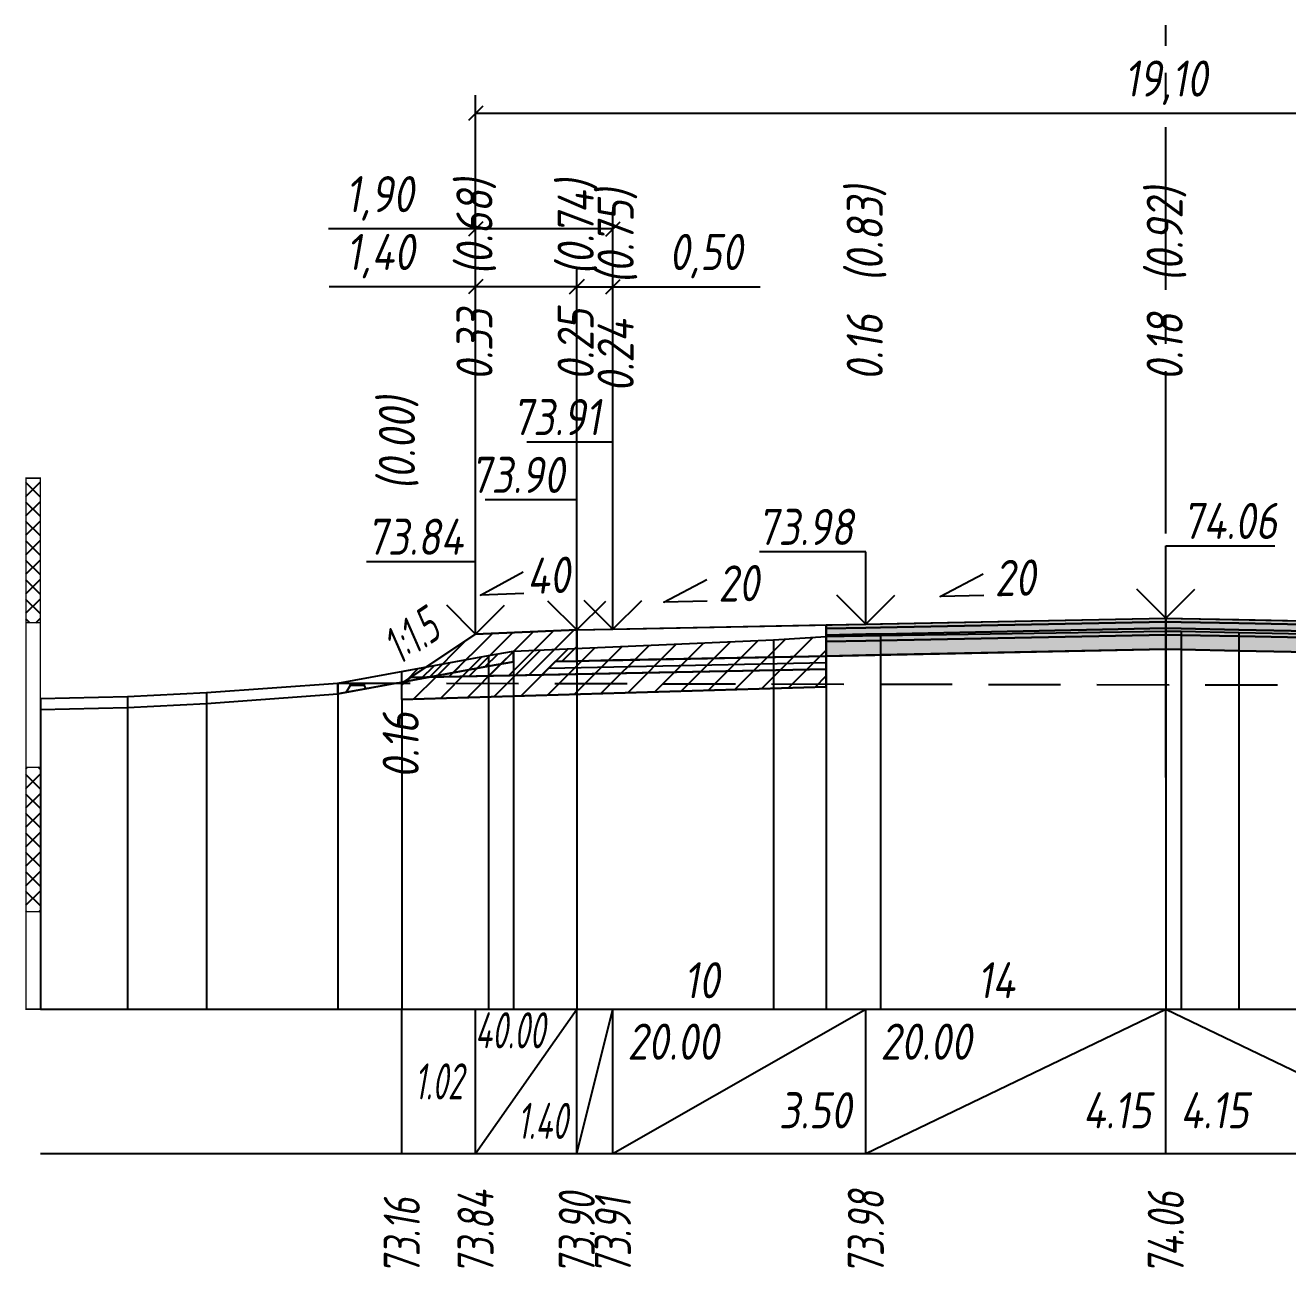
# Model space of a CAD drawing. Extents: x -717 to 1451, y -133302 to 233.
# Drawn here: x 78.9 to 166.3, y -11950.9 to -11864.9 of the extents above; entities that cross this region are included whole.
import ezdxf
from ezdxf.enums import TextEntityAlignment as Align

# ---------------------------------------------------------------- set-up
doc = ezdxf.new("R2010")
doc.units = 0
doc.linetypes.add('осевая2', pattern=[1.125, 0.75, -0.125, 0.125, -0.125])
doc.linetypes.add('штриховая', pattern=[0.75, 0.5, -0.25])
for name, color, linetype in [('Интерполированный поперечник', 2, 'Continuous'), ('Код_514', 1, 'Continuous'), ('Контур_0', 7, 'Continuous'), ('Контур_2521', 7, 'Continuous'), ('Контур_2564', 7, 'Continuous'), ('Контур_2660', 7, 'Continuous'), ('Контур_2665', 7, 'Continuous'), ('Контур_400', 7, 'Continuous'), ('Контур_508', 7, 'Continuous'), ('Контур_512', 7, 'Continuous'), ('Контур_513', 7, 'Continuous'), ('Контур_818', 7, 'Continuous'), ('Красный поперечник', 1, 'Continuous'), ('Линейка абсолютных высот', 7, 'Continuous'), ('Объём_2501', 7, 'Continuous'), ('Объём_2564', 7, 'Continuous'), ('Объём_2650', 7, 'Continuous'), ('Объём_2660', 7, 'Continuous'), ('Объём_2661', 7, 'Continuous'), ('Объём_2665', 7, 'Continuous'), ('Объём_2666', 7, 'Continuous'), ('Объём_2667', 7, 'Continuous'), ('Объём_2668', 7, 'Continuous'), ('Объём_2669', 7, 'Continuous'), ('Объём_2675', 7, 'Continuous'), ('Объём_2753', 7, 'Continuous'), ('Ось', 1, 'осевая2'), ('Откосы', 7, 'Continuous'), ('Отметки покрытия', 7, 'Continuous'), ('Рабочие отметки', 7, 'Continuous'), ('Рабочие отметки доп.', 7, 'Continuous'), ('Слои выравнивания', 7, 'Continuous'), ('Таблица', 7, 'Continuous'), ('Уклоны проезжей части', 7, 'Continuous'), ('Черный поперечник', 3, 'Continuous')]:
    doc.layers.add(name, color=color, linetype=linetype)
for name, color, linetype, true_color in [('Контур_2540', 2, 'Continuous', 0xffff00), ('Контур_2560', 2, 'Continuous', 0xffff00), ('Контур_2561', 7, 'Continuous', 0xff8040), ('Контур_2562', 3, 'Continuous', 0x00ff00), ('Контур_2563', 7, 'Continuous', 0xff8000), ('Контур_2570', 7, 'Continuous', 0x80ff00), ('Контур_2725', 7, 'Continuous', 0x323232), ('Контур_2736', 4, 'Continuous', 0x00ffff), ('Контур_2737', 4, 'Continuous', 0x00ffff), ('Контур_2738', 4, 'Continuous', 0x00ffff), ('Контур_2739', 4, 'Continuous', 0x00ffff), ('Контур_2741', 4, 'Continuous', 0x00ffff), ('Контур_2742', 4, 'Continuous', 0x00ffff), ('Контур_2743', 4, 'Continuous', 0x00ffff), ('Контур_2744', 7, 'Continuous', 0xa4ffff), ('Контур_2745', 7, 'Continuous', 0xa4ffff), ('Контур_2747', 4, 'Continuous', 0x00ffff), ('Контур_2748', 4, 'Continuous', 0x00ffff), ('Контур_2749', 4, 'Continuous', 0x00ffff), ('Контур_2750', 4, 'Continuous', 0x00ffff), ('Контур_2751', 4, 'Continuous', 0x00ffff), ('Контур_2752', 4, 'Continuous', 0x00ffff), ('Контур_2760', 7, 'Continuous', 0x323232), ('Контур_2761', 7, 'Continuous', 0x323232), ('Контур_2762', 7, 'Continuous', 0x323232), ('Контур_2763', 7, 'Continuous', 0x323232), ('Контур_402', 7, 'Continuous', 0xff6464), ('Контур_703', 4, 'Continuous', 0x00ffff), ('Контур_705', 4, 'Continuous', 0x00ffff), ('Контур_707', 4, 'Continuous', 0x00ffff), ('Контур_720', 131, 'Continuous', 0xaaffff), ('Объём_2500', 7, 'Continuous', 0xc0c0c0), ('Объём_2520', 7, 'Continuous', 0x80ffff), ('Объём_2540', 2, 'Continuous', 0xffff00), ('Объём_2560', 2, 'Continuous', 0xffff00), ('Объём_2561', 7, 'Continuous', 0xff8040), ('Объём_2562', 3, 'Continuous', 0x00ff00), ('Объём_2563', 7, 'Continuous', 0xff8000), ('Объём_2570', 7, 'Continuous', 0x80ff00), ('Объём_2600', 7, 'Continuous', 0x808000), ('Объём_2746', 2, 'Continuous', 0xffff00)]:
    doc.layers.add(name, color=color, linetype=linetype, true_color=true_color)
doc.styles.get("Standard").update_dxf_attribs({"font": 'txt', "height": 2.5})
doc.styles.add('М', font='romand.shx', dxfattribs={"width": 0.8, "oblique": 10, "height": 2.5})
doc.dimstyles.new('ISO-25', dxfattribs={"dimtxt": 2.5, "dimasz": 2.5, "dimexe": 1.25, "dimexo": 0.625, "dimtad": 1, "dimtxsty": 'Standard', "dimcen": 2.5, "dimadec": 0, "dimazin": 0, "dimtfac": 1, "dimtmove": 0, "dimatfit": 3, "dimfxl": 1, "dimarcsym": 0})

# ---------------------------------------------------------------- blocks, each defined once
blk = doc.blocks.new('_Oblique')
at = {"color": 0, "linetype": 'ByBlock', "lineweight": -2}
blk.add_line((-0.5, -0.5), (0.5, 0.5), dxfattribs=at)
blk = doc.blocks.new('*D274')
at = {"color": 0, "lineweight": -2, "transparency": 16777216}
for p, q in [((110.107, -11906.482), (110.107, -11881.762)), ((117.107, -11906.202), (117.107, -11881.762)), ((110.107, -11883.012), (99.979, -11883.012)), ((117.107, -11883.012), (110.107, -11883.012))]:
    blk.add_line(p, q, dxfattribs=at)
at = {"layer": 'Defpoints', "color": 0, "transparency": 16777216}
for p in [(117.107, -11883.012), (110.107, -11907.107), (117.107, -11906.827)]:
    blk.add_point(p, dxfattribs=at)
at = {"color": 0, "lineweight": -2, "transparency": 16777216, "rotation": 180}
blk.add_blockref('_Oblique', (110.107, -11883.012), dxfattribs=at)
at = {"color": 0, "lineweight": -2, "transparency": 16777216}
blk.add_blockref('_Oblique', (117.107, -11883.012), dxfattribs=at)
at = {"color": 0, "transparency": 16777216, "insert": (103.52, -11880.899), "char_height": 2.5, "width": 8.75, "attachment_point": 5, "style": 'М'}
blk.add_mtext('1,40', dxfattribs=at)
blk = doc.blocks.new('*D276')
at = {"color": 0, "lineweight": -2, "transparency": 16777216}
for p, q in [((117.107, -11906.202), (117.107, -11881.762)), ((119.607, -11906.152), (119.607, -11881.762)), ((117.107, -11883.012), (119.607, -11883.012)), ((119.607, -11883.012), (129.798, -11883.012))]:
    blk.add_line(p, q, dxfattribs=at)
at = {"layer": 'Defpoints', "color": 0, "transparency": 16777216}
for p in [(119.607, -11883.012), (117.107, -11906.827), (119.607, -11906.777)]:
    blk.add_point(p, dxfattribs=at)
at = {"color": 0, "lineweight": -2, "transparency": 16777216, "rotation": 180}
blk.add_blockref('_Oblique', (117.107, -11883.012), dxfattribs=at)
at = {"color": 0, "lineweight": -2, "transparency": 16777216}
blk.add_blockref('_Oblique', (119.607, -11883.012), dxfattribs=at)
at = {"color": 0, "transparency": 16777216, "insert": (126.036, -11880.899), "char_height": 2.5, "width": 9.16667, "attachment_point": 5, "style": 'М'}
blk.add_mtext('0,50', dxfattribs=at)
blk = doc.blocks.new('*D279')
at = {"color": 0, "lineweight": -2, "transparency": 16777216}
for p, q in [((110.107, -11906.482), (110.107, -11877.762)), ((119.607, -11906.152), (119.607, -11877.762)), ((110.107, -11879.012), (99.928, -11879.012)), ((119.607, -11879.012), (110.107, -11879.012))]:
    blk.add_line(p, q, dxfattribs=at)
at = {"layer": 'Defpoints', "color": 0, "transparency": 16777216}
for p in [(119.607, -11879.012), (110.107, -11907.107), (119.607, -11906.777)]:
    blk.add_point(p, dxfattribs=at)
at = {"color": 0, "lineweight": -2, "transparency": 16777216, "rotation": 180}
blk.add_blockref('_Oblique', (110.107, -11879.012), dxfattribs=at)
at = {"color": 0, "lineweight": -2, "transparency": 16777216}
blk.add_blockref('_Oblique', (119.607, -11879.012), dxfattribs=at)
at = {"color": 0, "transparency": 16777216, "insert": (103.468, -11876.899), "char_height": 2.5, "width": 8.75, "attachment_point": 5, "style": 'М'}
blk.add_mtext('1,90', dxfattribs=at)
blk = doc.blocks.new('*D280')
at = {"color": 0, "lineweight": -2, "transparency": 16777216}
for p, q in [((110.107, -11906.482), (110.107, -11869.762)), ((205.607, -11906.482), (205.607, -11869.762)), ((110.107, -11871.012), (205.607, -11871.012))]:
    blk.add_line(p, q, dxfattribs=at)
at = {"layer": 'Defpoints', "color": 0, "transparency": 16777216}
for p in [(205.607, -11871.012), (110.107, -11907.107), (205.607, -11907.107)]:
    blk.add_point(p, dxfattribs=at)
at = {"color": 0, "lineweight": -2, "transparency": 16777216, "rotation": 180}
blk.add_blockref('_Oblique', (110.107, -11871.012), dxfattribs=at)
at = {"color": 0, "lineweight": -2, "transparency": 16777216}
blk.add_blockref('_Oblique', (205.607, -11871.012), dxfattribs=at)
at = {"color": 0, "transparency": 16777216, "insert": (157.857, -11868.899), "char_height": 2.5, "width": 10.41667, "attachment_point": 5, "style": 'М'}
blk.add_mtext('19,10', dxfattribs=at)

msp = doc.modelspace()

# ---------------------------------------------------------------- hatches: boundary and pattern name
at = {"layer": 'Линейка абсолютных высот'}
h = msp.add_hatch(dxfattribs=at)
h.set_pattern_fill('ANSI37', scale=0.3, style=0)
h.paths.add_polyline_path([(80, -11906.264), (80, -11896.264), (79, -11896.264), (79, -11906.264)])
h = msp.add_hatch(dxfattribs=at)
h.set_pattern_fill('ANSI37', scale=0.3, style=0)
h.paths.add_polyline_path([(80, -11926.264), (80, -11916.264), (79, -11916.264), (79, -11926.264)])
at = {"layer": 'Объём_2563'}
h = msp.add_hatch(dxfattribs=at)
h.set_pattern_fill('ANSI31', color=256, scale=0.3)
h.paths.add_polyline_path([(110.107, -11907.045), (117.107, -11906.765), (117.107, -11908.915), (115.607, -11908.945), (114.689, -11909.863), (105.607, -11910.045)])
at = {"layer": 'Объём_2570'}
h = msp.add_hatch(dxfattribs=at)
h.set_pattern_fill('ANSI31', color=256, scale=0.2)
h.paths.add_polyline_path([(112.724, -11908.974), (111.006, -11909.279), (105, -11910.381), (105, -11909.631), (111.006, -11908.529), (112.724, -11908.224)])
at = {"layer": 'Объём_2600'}
h = msp.add_hatch(dxfattribs=at)
h.set_pattern_fill('ANSI31', color=6, scale=0.4)
h.paths.add_polyline_path([(130.724, -11907.439), (134.37, -11907.218), (134.37, -11910.704), (105, -11911.585), (105, -11910.45), (104.629, -11910.449), (111.006, -11909.279), (112.724, -11908.974), (112.724, -11908.224)])
h = msp.add_hatch(dxfattribs=at)
h.set_pattern_fill('HONEY', color=5, scale=0.3)
h.paths.add_polyline_path([(100.582, -11911.191), (100.582, -11910.441), (104.629, -11910.449)])
at = {"layer": 'Слои выравнивания'}
for color, points in [(2, [(134.37, -11906.419), (137.107, -11906.365), (138.121, -11906.344), (157.857, -11905.95), (157.857, -11906.2), (138.121, -11906.594), (137.107, -11906.615), (134.37, -11906.669)]), (3, [(134.37, -11906.669), (137.107, -11906.615), (138.121, -11906.594), (157.857, -11906.2), (157.857, -11906.65), (138.121, -11907.044), (137.107, -11907.065), (134.37, -11907.119)]), (2, [(157.857, -11905.95), (158.929, -11905.971), (162.919, -11906.051), (178.607, -11906.365), (183.562, -11906.464), (183.562, -11906.714), (178.607, -11906.615), (162.919, -11906.301), (158.929, -11906.221), (157.857, -11906.2)]), (3, [(157.857, -11906.2), (158.929, -11906.221), (162.919, -11906.301), (178.607, -11906.615), (183.562, -11906.714), (183.562, -11907.164), (178.607, -11907.065), (162.919, -11906.751), (158.929, -11906.671), (157.857, -11906.65)]), (4, [(134.37, -11907.119), (137.107, -11907.065), (138.121, -11907.044), (157.857, -11906.65), (157.857, -11907.1), (138.121, -11907.494), (137.107, -11907.515), (134.37, -11907.569)]), (5, [(134.37, -11907.569), (137.107, -11907.515), (138.121, -11907.494), (157.857, -11907.1), (157.857, -11908.1), (138.121, -11908.494), (137.107, -11908.515), (134.37, -11908.569)]), (4, [(157.857, -11906.65), (158.929, -11906.671), (162.919, -11906.751), (178.607, -11907.065), (183.562, -11907.164), (183.562, -11907.614), (178.607, -11907.515), (162.919, -11907.201), (158.929, -11907.121), (157.857, -11907.1)]), (5, [(157.857, -11907.1), (158.929, -11907.121), (162.919, -11907.201), (178.607, -11907.515), (183.562, -11907.614), (183.562, -11908.614), (178.607, -11908.515), (162.919, -11908.201), (158.929, -11908.121), (157.857, -11908.1)])]:
    msp.add_hatch(color=color, dxfattribs=at).paths.add_polyline_path(points)

# ---------------------------------------------------------------- linework, layer by layer
at = {"layer": 'Интерполированный поперечник', "linetype": 'штриховая', "ltscale": 10, "flags": 128}
msp.add_lwpolyline([(100.582, -11910.441), (214.622, -11910.66)], dxfattribs=at)
at = {"layer": 'Код_514'}
for p, q in [((105, -11943), (105, -11933)), ((110.107, -11943), (110.107, -11933)), ((110.107, -11943), (117.107, -11933)), ((117.107, -11943), (117.107, -11933)), ((117.107, -11943), (119.607, -11933)), ((119.607, -11943), (119.607, -11933)), ((119.607, -11943), (137.107, -11933)), ((137.107, -11943), (137.107, -11933)), ((137.107, -11943), (157.857, -11933)), ((157.857, -11943), (157.857, -11933)), ((157.857, -11933), (178.607, -11943))]:
    msp.add_line(p, q, dxfattribs=at)
at = {"layer": 'Контур_0', "flags": 128}
for points in [[(119.607, -11908.865), (117.107, -11908.915), (117.107, -11906.765), (134.37, -11906.419), (134.37, -11908.569), (119.607, -11908.865), (119.607, -11908.865)], [(110.107, -11907.045), (105, -11910.45), (105, -11910.45), (105, -11910.45), (105, -11910.45), (105, -11910.45), (105, -11910.45), (105, -11910.45), (105, -11910.45), (105, -11910.45), (105, -11910.45), (105, -11910.45), (105, -11910.45), (105, -11910.45), (105, -11910.45), (105, -11910.45)], [(110.107, -11907.045), (105, -11910.45), (105, -11910.45), (105, -11910.45), (105, -11910.45), (105, -11910.45), (105, -11910.45), (105, -11910.45), (105, -11910.45), (105, -11910.45), (105, -11910.45), (105, -11910.45), (105, -11910.45), (105, -11910.45), (105, -11910.45), (105, -11910.45), (105, -11910.45), (105, -11910.45), (105, -11910.45), (105, -11910.45), (105, -11910.45), (105, -11910.45), (105, -11910.45), (105, -11910.45), (105, -11910.45), (105, -11910.45), (105, -11910.45), (105, -11910.45), (105, -11910.45), (105, -11910.45)], [(105.607, -11910.045), (114.689, -11909.863), (115.607, -11908.945), (117.107, -11908.915)], [(115.607, -11908.945), (134.37, -11908.569), (134.37, -11909.469), (114.689, -11909.863), (115.607, -11908.945), (115.607, -11908.945)]]:
    msp.add_lwpolyline(points, dxfattribs=at)
at = {"layer": 'Контур_2521', "color": 250, "flags": 128}
msp.add_lwpolyline([(115.148, -11909.404), (134.37, -11909.019)], dxfattribs=at)
at = {"layer": 'Контур_2540', "flags": 128}
msp.add_lwpolyline([(105.607, -11910.045), (134.37, -11909.469), (134.37, -11910.704), (105, -11911.585), (105, -11910.45), (105.607, -11910.045), (105.607, -11910.045)], dxfattribs=at)
at = {"layer": 'Контур_2560', "flags": 128}
msp.add_lwpolyline([(110.107, -11907.045), (110.107, -11907.045), (110.107, -11907.045), (117.107, -11906.765)], dxfattribs=at)
at = {"layer": 'Контур_2561', "flags": 128}
msp.add_lwpolyline([(117.107, -11906.765), (117.107, -11906.765), (110.107, -11907.045), (110.107, -11907.045), (117.107, -11906.765)], dxfattribs=at)
at = {"layer": 'Контур_2562', "flags": 128}
msp.add_lwpolyline([(110.107, -11907.045), (110.107, -11907.045), (110.107, -11907.045), (110.107, -11907.045), (110.107, -11907.045)], dxfattribs=at)
at = {"layer": 'Контур_2563', "flags": 128}
msp.add_lwpolyline([(110.107, -11907.045), (117.107, -11906.765), (117.107, -11908.915), (115.607, -11908.945), (114.689, -11909.863), (105.607, -11910.045), (110.107, -11907.045), (110.107, -11907.045)], dxfattribs=at)
at = {"layer": 'Контур_2564', "flags": 128}
msp.add_lwpolyline([(110.107, -11907.045), (117.107, -11906.765)], dxfattribs=at)
at = {"layer": 'Контур_2570', "flags": 128}
msp.add_lwpolyline([(80, -11912.266), (86.029, -11912.123), (91.494, -11911.851), (100.582, -11911.191), (100.582, -11911.191), (111.006, -11909.279), (112.724, -11908.974), (112.724, -11908.224), (130.724, -11907.439), (134.37, -11907.218), (138.121, -11907.156), (157.857, -11906.857), (158.929, -11906.841), (162.919, -11906.929), (183.562, -11907.351)], dxfattribs=at)
at = {"layer": 'Контур_2660', "flags": 128}
msp.add_lwpolyline([(105, -11911.585), (134.37, -11910.704)], dxfattribs=at)
at = {"layer": 'Контур_2665', "flags": 128}
msp.add_lwpolyline([(110.107, -11907.045), (110.107, -11907.045)], dxfattribs=at)
at = {"layer": 'Контур_2725', "flags": 128}
msp.add_lwpolyline([(134.37, -11908.569), (137.107, -11908.515), (138.121, -11908.494), (157.857, -11908.1), (158.929, -11908.121), (162.919, -11908.201), (178.607, -11908.515), (183.562, -11908.614)], dxfattribs=at)
at = {"layer": 'Контур_2736', "flags": 128}
msp.add_lwpolyline([(110.107, -11907.045), (105, -11910.45)], dxfattribs=at)
at = {"layer": 'Контур_2737', "flags": 128}
msp.add_lwpolyline([(105, -11910.45), (105, -11910.45)], dxfattribs=at)
at = {"layer": 'Контур_2738', "flags": 128}
msp.add_lwpolyline([(105, -11910.45), (105, -11910.45)], dxfattribs=at)
at = {"layer": 'Контур_2739', "flags": 128}
msp.add_lwpolyline([(105, -11910.45), (105, -11910.45)], dxfattribs=at)
at = {"layer": 'Контур_2741', "flags": 128}
msp.add_lwpolyline([(105, -11910.45), (105, -11910.45)], dxfattribs=at)
at = {"layer": 'Контур_2742', "flags": 128}
msp.add_lwpolyline([(105, -11910.45), (105, -11910.45)], dxfattribs=at)
at = {"layer": 'Контур_2743', "flags": 128}
msp.add_lwpolyline([(105, -11910.45), (105, -11910.45)], dxfattribs=at)
at = {"layer": 'Контур_2744', "flags": 128}
msp.add_lwpolyline([(105, -11910.45), (105, -11910.45)], dxfattribs=at)
msp.add_lwpolyline([(105, -11910.45), (105, -11910.45)], dxfattribs=at)
msp.add_lwpolyline([(105, -11910.45), (105, -11910.45)], dxfattribs=at)
msp.add_lwpolyline([(105, -11910.45), (105, -11910.45)], dxfattribs=at)
msp.add_lwpolyline([(105, -11910.45), (105, -11910.45)], dxfattribs=at)
msp.add_lwpolyline([(105, -11910.45), (105, -11910.45)], dxfattribs=at)
at = {"layer": 'Контур_2745', "flags": 128}
msp.add_lwpolyline([(105, -11910.45), (105, -11910.45)], dxfattribs=at)
msp.add_lwpolyline([(105, -11910.45), (105, -11910.45)], dxfattribs=at)
msp.add_lwpolyline([(105, -11910.45), (105, -11910.45)], dxfattribs=at)
msp.add_lwpolyline([(105, -11910.45), (105, -11910.45)], dxfattribs=at)
msp.add_lwpolyline([(105, -11910.45), (105, -11910.45)], dxfattribs=at)
msp.add_lwpolyline([(105, -11910.45), (105, -11910.45)], dxfattribs=at)
at = {"layer": 'Контур_2747', "flags": 128}
msp.add_lwpolyline([(105, -11910.45), (105, -11910.45)], dxfattribs=at)
at = {"layer": 'Контур_2748', "flags": 128}
msp.add_lwpolyline([(105, -11910.45), (105, -11910.45)], dxfattribs=at)
at = {"layer": 'Контур_2749', "flags": 128}
msp.add_lwpolyline([(105, -11910.45), (105, -11910.45)], dxfattribs=at)
at = {"layer": 'Контур_2750', "flags": 128}
msp.add_lwpolyline([(105, -11910.45), (105, -11910.45)], dxfattribs=at)
at = {"layer": 'Контур_2751', "flags": 128}
msp.add_lwpolyline([(105, -11910.45), (105, -11910.45)], dxfattribs=at)
at = {"layer": 'Контур_2752', "flags": 128}
msp.add_lwpolyline([(105, -11910.45), (105, -11910.45)], dxfattribs=at)
at = {"layer": 'Контур_2760', "flags": 128}
msp.add_lwpolyline([(134.37, -11906.419), (137.107, -11906.365), (138.121, -11906.344), (157.857, -11905.95), (158.929, -11905.971), (162.919, -11906.051), (178.607, -11906.365), (183.562, -11906.464)], dxfattribs=at)
at = {"layer": 'Контур_2761', "flags": 128}
msp.add_lwpolyline([(134.37, -11906.669), (137.107, -11906.615), (138.121, -11906.594), (157.857, -11906.2), (158.929, -11906.221), (162.919, -11906.301), (178.607, -11906.615), (183.562, -11906.714)], dxfattribs=at)
at = {"layer": 'Контур_2762', "flags": 128}
msp.add_lwpolyline([(134.37, -11907.119), (137.107, -11907.065), (138.121, -11907.044), (157.857, -11906.65), (158.929, -11906.671), (162.919, -11906.751), (178.607, -11907.065), (183.562, -11907.164)], dxfattribs=at)
at = {"layer": 'Контур_2763', "flags": 128}
msp.add_lwpolyline([(134.37, -11907.569), (137.107, -11907.515), (138.121, -11907.494), (157.857, -11907.1), (158.929, -11907.121), (162.919, -11907.201), (178.607, -11907.515), (183.562, -11907.614)], dxfattribs=at)
at = {"layer": 'Контур_400', "flags": 128}
for points in [[(117.107, -11906.765), (119.607, -11906.715), (119.607, -11906.715), (119.607, -11906.715), (119.607, -11906.715), (119.607, -11906.715), (119.607, -11906.715), (137.107, -11906.365), (157.857, -11905.95)], [(157.857, -11905.95), (178.607, -11906.365), (196.107, -11906.715), (196.107, -11906.715), (196.107, -11906.715), (196.107, -11906.715), (196.107, -11906.715), (196.107, -11906.715), (198.607, -11906.765)]]:
    msp.add_lwpolyline(points, dxfattribs=at)
at = {"layer": 'Контур_402', "flags": 128}
msp.add_lwpolyline([(105, -11911.585), (134.37, -11910.704), (134.37, -11908.569), (157.857, -11908.1), (183.562, -11908.614), (183.562, -11910.771), (212.499, -11911.639)], dxfattribs=at)
at = {"layer": 'Контур_508', "flags": 128}
msp.add_lwpolyline([(105, -11911.585), (134.37, -11910.704), (134.37, -11908.569), (157.857, -11908.1), (183.562, -11908.614), (183.562, -11910.771), (212.499, -11911.639), (214.541, -11913), (216.541, -11913), (221.25, -11909.86)], dxfattribs=at)
at = {"layer": 'Контур_512', "flags": 128}
msp.add_lwpolyline([(105, -11911.585), (134.37, -11910.704)], dxfattribs=at)
at = {"layer": 'Контур_513', "flags": 128}
msp.add_lwpolyline([(105, -11911.585), (134.37, -11910.704), (134.37, -11908.569), (157.857, -11908.1), (183.562, -11908.614), (183.562, -11910.771), (212.499, -11911.639), (214.541, -11913), (216.541, -11913), (221.25, -11909.86)], dxfattribs=at)
at = {"layer": 'Контур_703', "flags": 128}
for points in [[(110.107, -11907.045), (105, -11910.45)], [(105, -11910.45), (105, -11910.45)]]:
    msp.add_lwpolyline(points, dxfattribs=at)
at = {"layer": 'Контур_705', "flags": 128}
msp.add_lwpolyline([(105, -11910.45), (105, -11910.45)], dxfattribs=at)
at = {"layer": 'Контур_707', "flags": 128}
msp.add_lwpolyline([(105, -11910.45), (105, -11910.45)], dxfattribs=at)
at = {"layer": 'Контур_720', "flags": 128}
msp.add_lwpolyline([(105, -11910.45), (105, -11910.45)], dxfattribs=at)
at = {"layer": 'Контур_818', "flags": 128}
msp.add_lwpolyline([(105, -11910.381), (111.006, -11909.279), (112.724, -11908.974), (112.724, -11908.224), (130.724, -11907.439), (134.37, -11907.218), (138.121, -11907.156), (157.857, -11906.857), (158.929, -11906.841), (162.919, -11906.929), (183.562, -11907.351), (200.379, -11908.502), (204.473, -11908.827), (204.473, -11909.577), (206.968, -11909.984), (214.622, -11911.41), (214.622, -11911.41), (218.976, -11910.831), (221.25, -11910.61)], dxfattribs=at)
at = {"layer": 'Красный поперечник'}
for p, q in [((119.607, -11906.715), (137.107, -11906.365)), ((137.107, -11906.365), (157.857, -11905.95)), ((157.857, -11905.95), (178.607, -11906.365)), ((105, -11910.45), (110.107, -11907.045)), ((110.107, -11907.045), (117.107, -11906.765)), ((117.107, -11906.765), (119.607, -11906.715)), ((134.37, -11910.704), (134.37, -11933)), ((105, -11911.585), (105, -11933))]:
    msp.add_line(p, q, dxfattribs=at)
at = {"layer": 'Линейка абсолютных высот', "color": 7, "const_width": 0.1, "flags": 128}
for points in [[(80, -11906.264), (80, -11896.264), (79, -11896.264), (79, -11906.264), (80, -11906.264)], [(80, -11916.264), (80, -11906.264), (79, -11906.264), (79, -11916.264), (80, -11916.264)], [(80, -11926.264), (80, -11916.264), (79, -11916.264), (79, -11926.264), (80, -11926.264)], [(80, -11933), (80, -11926.264), (79, -11926.264), (79, -11933), (80, -11933)]]:
    msp.add_lwpolyline(points, dxfattribs=at)
at = {"layer": 'Объём_2500', "flags": 128}
msp.add_lwpolyline([(119.607, -11908.865), (117.107, -11908.915), (117.107, -11906.765), (134.37, -11906.419), (134.37, -11908.569), (119.607, -11908.865), (119.607, -11908.865)], dxfattribs=at)
at = {"layer": 'Объём_2501', "flags": 128}
for points in [[(117.107, -11906.765), (119.607, -11906.715), (119.607, -11906.715), (119.607, -11906.715), (119.607, -11906.715), (119.607, -11906.715), (119.607, -11906.715), (137.107, -11906.365), (157.857, -11905.95)], [(157.857, -11905.95), (178.607, -11906.365), (196.107, -11906.715), (196.107, -11906.715), (196.107, -11906.715), (196.107, -11906.715), (196.107, -11906.715), (196.107, -11906.715), (198.607, -11906.765)]]:
    msp.add_lwpolyline(points, dxfattribs=at)
at = {"layer": 'Объём_2520', "color": 250, "flags": 128}
msp.add_lwpolyline([(115.607, -11908.945), (134.37, -11908.569), (134.37, -11909.469), (114.689, -11909.863), (115.607, -11908.945), (115.607, -11908.945)], dxfattribs=at)
at = {"layer": 'Объём_2540', "flags": 128}
msp.add_lwpolyline([(105.607, -11910.045), (134.37, -11909.469), (134.37, -11910.704), (105, -11911.585), (105, -11910.45), (105.607, -11910.045), (105.607, -11910.045)], dxfattribs=at)
at = {"layer": 'Объём_2560', "flags": 128}
msp.add_lwpolyline([(110.107, -11907.045), (110.107, -11907.045), (110.107, -11907.045), (117.107, -11906.765)], dxfattribs=at)
at = {"layer": 'Объём_2561', "flags": 128}
msp.add_lwpolyline([(117.107, -11906.765), (117.107, -11906.765), (110.107, -11907.045), (110.107, -11907.045), (117.107, -11906.765)], dxfattribs=at)
at = {"layer": 'Объём_2562', "flags": 128}
msp.add_lwpolyline([(110.107, -11907.045), (110.107, -11907.045), (110.107, -11907.045), (110.107, -11907.045), (110.107, -11907.045)], dxfattribs=at)
at = {"layer": 'Объём_2563', "color": 250, "flags": 128}
msp.add_lwpolyline([(110.107, -11907.045), (117.107, -11906.765), (117.107, -11908.915), (115.607, -11908.945), (114.689, -11909.863), (105.607, -11910.045), (110.107, -11907.045), (110.107, -11907.045)], dxfattribs=at)
at = {"layer": 'Объём_2564', "flags": 128}
msp.add_lwpolyline([(110.107, -11907.045), (117.107, -11906.765)], dxfattribs=at)
at = {"layer": 'Объём_2570', "flags": 128}
msp.add_lwpolyline([(112.724, -11908.974), (111.006, -11909.279), (105, -11910.381), (105, -11909.631), (111.006, -11908.529), (112.724, -11908.224), (112.724, -11908.974), (112.724, -11908.974)], dxfattribs=at)
at = {"layer": 'Объём_2600', "color": 5, "flags": 128}
msp.add_lwpolyline([(100.582, -11911.191), (100.582, -11910.441), (104.629, -11910.449), (100.582, -11911.191), (100.582, -11911.191)], dxfattribs=at)
at = {"layer": 'Объём_2650', "color": 6, "flags": 128}
msp.add_lwpolyline([(130.724, -11907.439), (134.37, -11907.218), (134.37, -11910.704), (105, -11911.585), (105, -11910.45), (104.629, -11910.449), (111.006, -11909.279), (112.724, -11908.974), (112.724, -11908.224), (130.724, -11907.439), (130.724, -11907.439)], dxfattribs=at)
at = {"layer": 'Объём_2660', "flags": 128}
msp.add_lwpolyline([(105, -11911.585), (134.37, -11910.704)], dxfattribs=at)
at = {"layer": 'Объём_2661', "flags": 128}
msp.add_lwpolyline([(110.107, -11907.045), (105, -11910.45)], dxfattribs=at)
at = {"layer": 'Объём_2665', "flags": 128}
msp.add_lwpolyline([(110.107, -11907.045), (110.107, -11907.045)], dxfattribs=at)
at = {"layer": 'Объём_2666', "flags": 128}
msp.add_lwpolyline([(110.107, -11907.045), (105, -11910.45)], dxfattribs=at)
at = {"layer": 'Объём_2667', "flags": 128}
msp.add_lwpolyline([(105, -11910.45), (105, -11910.45)], dxfattribs=at)
msp.add_lwpolyline([(105, -11910.45), (105, -11910.45)], dxfattribs=at)
at = {"layer": 'Объём_2668', "flags": 128}
msp.add_lwpolyline([(105, -11910.45), (105, -11910.45)], dxfattribs=at)
msp.add_lwpolyline([(105, -11910.45), (105, -11910.45)], dxfattribs=at)
at = {"layer": 'Объём_2669', "flags": 128}
msp.add_lwpolyline([(105, -11910.45), (105, -11910.45)], dxfattribs=at)
msp.add_lwpolyline([(105, -11910.45), (105, -11910.45)], dxfattribs=at)
at = {"layer": 'Объём_2675', "flags": 128}
msp.add_lwpolyline([(105, -11910.45), (105, -11910.45)], dxfattribs=at)
msp.add_lwpolyline([(105, -11910.45), (105, -11910.45)], dxfattribs=at)
msp.add_lwpolyline([(105, -11910.45), (105, -11910.45)], dxfattribs=at)
msp.add_lwpolyline([(105, -11910.45), (105, -11910.45)], dxfattribs=at)
msp.add_lwpolyline([(105, -11910.45), (105, -11910.45)], dxfattribs=at)
msp.add_lwpolyline([(105, -11910.45), (105, -11910.45)], dxfattribs=at)
msp.add_lwpolyline([(105, -11910.45), (105, -11910.45)], dxfattribs=at)
msp.add_lwpolyline([(105, -11910.45), (105, -11910.45)], dxfattribs=at)
msp.add_lwpolyline([(105, -11910.45), (105, -11910.45)], dxfattribs=at)
msp.add_lwpolyline([(105, -11910.45), (105, -11910.45)], dxfattribs=at)
msp.add_lwpolyline([(105, -11910.45), (105, -11910.45)], dxfattribs=at)
msp.add_lwpolyline([(105, -11910.45), (105, -11910.45)], dxfattribs=at)
at = {"layer": 'Объём_2746', "flags": 128}
msp.add_lwpolyline([(111.006, -11909.279), (112.724, -11908.974), (112.724, -11908.224), (130.724, -11907.439), (134.37, -11907.218), (134.37, -11910.704), (105, -11911.585), (105, -11910.45), (105.142, -11910.355), (111.006, -11909.279), (111.006, -11909.279)], dxfattribs=at)
at = {"layer": 'Объём_2753', "flags": 128}
msp.add_lwpolyline([(134.37, -11906.419), (134.37, -11906.419)], dxfattribs=at)
at = {"layer": 'Ось', "ltscale": 15}
msp.add_line((157.857, -11916.971), (157.857, -11864.92), dxfattribs=at)
at = {"layer": 'Откосы', "color": 1, "flags": 128}
for points in [[(113.447, -11904.231), (110.449, -11904.351), (113.387, -11902.732)], [(145.257, -11904.39), (142.257, -11904.45), (145.227, -11902.891)], [(126.132, -11904.773), (123.132, -11904.833), (126.102, -11903.273)]]:
    msp.add_lwpolyline(points, dxfattribs=at)
at = {"layer": 'Отметки покрытия', "color": 1}
for p, q in [((119.607, -11893.765), (113.657, -11893.765)), ((119.607, -11906.715), (119.607, -11893.765)), ((117.107, -11897.765), (110.757, -11897.765)), ((117.107, -11906.765), (117.107, -11897.765)), ((157.857, -11905.95), (157.857, -11900.95)), ((157.857, -11900.95), (165.407, -11900.95)), ((110.107, -11902.045), (102.557, -11902.045)), ((110.107, -11907.045), (110.107, -11902.045)), ((137.107, -11901.365), (129.757, -11901.365)), ((137.107, -11906.365), (137.107, -11901.365)), ((117.107, -11906.765), (115.107, -11904.765)), ((117.107, -11906.765), (119.107, -11904.765)), ((119.607, -11906.715), (117.607, -11904.715)), ((119.607, -11906.715), (121.607, -11904.715)), ((137.107, -11906.365), (135.107, -11904.365)), ((137.107, -11906.365), (139.107, -11904.365)), ((157.857, -11905.95), (155.857, -11903.95)), ((157.857, -11905.95), (159.857, -11903.95)), ((110.107, -11907.045), (108.107, -11905.045)), ((110.107, -11907.045), (112.107, -11905.045))]:
    msp.add_line(p, q, dxfattribs=at)
at = {"layer": 'Слои выравнивания'}
for p, q in [((134.37, -11906.419), (134.37, -11933)), ((157.857, -11905.95), (157.857, -11933)), ((117.107, -11906.765), (117.107, -11933))]:
    msp.add_line(p, q, dxfattribs=at)
at = {"layer": 'Слои выравнивания', "color": 2, "flags": 128}
for points in [[(134.37, -11906.419), (137.107, -11906.365), (138.121, -11906.344), (157.857, -11905.95), (157.857, -11906.2), (138.121, -11906.594), (137.107, -11906.615), (134.37, -11906.669)], [(157.857, -11905.95), (158.929, -11905.971), (162.919, -11906.051), (178.607, -11906.365), (183.562, -11906.464), (183.562, -11906.714), (178.607, -11906.615), (162.919, -11906.301), (158.929, -11906.221), (157.857, -11906.2)]]:
    msp.add_lwpolyline(points, close=True, dxfattribs=at)
at = {"layer": 'Слои выравнивания', "color": 3, "flags": 128}
for points in [[(134.37, -11906.669), (137.107, -11906.615), (138.121, -11906.594), (157.857, -11906.2), (157.857, -11906.65), (138.121, -11907.044), (137.107, -11907.065), (134.37, -11907.119)], [(157.857, -11906.2), (158.929, -11906.221), (162.919, -11906.301), (178.607, -11906.615), (183.562, -11906.714), (183.562, -11907.164), (178.607, -11907.065), (162.919, -11906.751), (158.929, -11906.671), (157.857, -11906.65)]]:
    msp.add_lwpolyline(points, close=True, dxfattribs=at)
at = {"layer": 'Слои выравнивания', "color": 4, "flags": 128}
for points in [[(134.37, -11907.119), (137.107, -11907.065), (138.121, -11907.044), (157.857, -11906.65), (157.857, -11907.1), (138.121, -11907.494), (137.107, -11907.515), (134.37, -11907.569)], [(157.857, -11906.65), (158.929, -11906.671), (162.919, -11906.751), (178.607, -11907.065), (183.562, -11907.164), (183.562, -11907.614), (178.607, -11907.515), (162.919, -11907.201), (158.929, -11907.121), (157.857, -11907.1)]]:
    msp.add_lwpolyline(points, close=True, dxfattribs=at)
at = {"layer": 'Слои выравнивания', "color": 5, "flags": 128}
for points in [[(134.37, -11907.569), (137.107, -11907.515), (138.121, -11907.494), (157.857, -11907.1), (157.857, -11908.1), (138.121, -11908.494), (137.107, -11908.515), (134.37, -11908.569)], [(157.857, -11907.1), (158.929, -11907.121), (162.919, -11907.201), (178.607, -11907.515), (183.562, -11907.614), (183.562, -11908.614), (178.607, -11908.515), (162.919, -11908.201), (158.929, -11908.121), (157.857, -11908.1)]]:
    msp.add_lwpolyline(points, close=True, dxfattribs=at)
at = {"layer": 'Таблица'}
for p, q in [((80, -11933), (246.25, -11933)), ((80, -11943), (246.25, -11943))]:
    msp.add_line(p, q, dxfattribs=at)
at = {"layer": 'Черный поперечник', "color": 7}
for p, q in [((134.37, -11907.218), (134.37, -11933)), ((138.121, -11907.156), (138.121, -11933)), ((157.857, -11906.857), (157.857, -11933)), ((158.929, -11906.841), (158.929, -11933)), ((162.919, -11906.929), (162.919, -11933)), ((112.724, -11908.224), (112.724, -11933)), ((130.724, -11907.439), (130.724, -11933)), ((111.006, -11908.529), (111.006, -11933)), ((100.582, -11910.441), (100.582, -11933)), ((80, -11911.516), (80, -11933)), ((86.029, -11911.373), (86.029, -11933)), ((91.494, -11911.101), (91.494, -11933))]:
    msp.add_line(p, q, dxfattribs=at)
at = {"layer": 'Черный поперечник', "flags": 128}
msp.add_lwpolyline([(80, -11911.516), (86.029, -11911.373), (91.494, -11911.101), (100.582, -11910.441), (111.006, -11908.529), (112.724, -11908.224), (130.724, -11907.439), (134.37, -11907.218), (138.121, -11907.156), (157.857, -11906.857), (158.929, -11906.841), (162.919, -11906.929), (183.562, -11907.351), (200.379, -11908.502), (204.473, -11908.827), (206.968, -11909.234), (214.622, -11910.66), (218.976, -11910.081), (227.598, -11909.244), (233.113, -11909.363), (245.526, -11909.411), (246.25, -11909.428)], dxfattribs=at)

# ---------------------------------------------------------------- texts
at = {"layer": 'Код_514', "style": 'М', "oblique": 10}
for s, width, p in [('40.00', 0.6, (110.06, -11933.215)), ('20.00', 0.8, (120.607, -11934)), ('20.00', 0.8, (138.107, -11934))]:
    msp.add_text(s, height=2.5, dxfattribs=dict(at, width=width)).set_placement(p, align=Align.TOP_LEFT)
at = {"layer": 'Код_514', "style": 'М', "oblique": 10, "width": 0.6}
msp.add_text('1.02', height=2.5, dxfattribs=at).set_placement((107.554, -11938), align=Align.MIDDLE_CENTER)
at = {"layer": 'Код_514', "style": 'М', "oblique": 10}
for s, width, p in [('3.50', 0.8, (136.107, -11942)), ('4.15', 0.8, (156.857, -11942)), ('1.40', 0.6, (116.474, -11942.733))]:
    msp.add_text(s, height=2.5, dxfattribs=dict(at, width=width)).set_placement(p, align=Align.BOTTOM_RIGHT)
at = {"layer": 'Код_514', "style": 'М', "oblique": 10, "width": 0.8}
msp.add_text('4.15', height=2.5, dxfattribs=at).set_placement((158.857, -11942), align=Align.BOTTOM_LEFT)
at = {"layer": 'Код_514', "style": 'М', "oblique": 10, "width": 0.7}
for s, p in [('73.84', (110.107, -11951.382)), ('73.90', (117.107, -11951.382)), ('73.98', (137.107, -11951.382)), ('74.06', (157.857, -11951.382)), ('73.16', (105, -11951.382)), ('73.91', (119.607, -11951.382))]:
    msp.add_text(s, height=2.5, rotation=90, dxfattribs=at).set_placement(p, align=Align.MIDDLE_LEFT)
at = {"layer": 'Отметки покрытия', "color": 1, "style": 'М', "oblique": 10, "width": 0.8}
for s, p in [('73.91', (118.749, -11894.033)), ('73.90', (116.249, -11898.033)), ('73.98', (136.249, -11901.633)), ('73.84', (109.249, -11902.313))]:
    msp.add_text(s, height=2.5, dxfattribs=at).set_placement(p, align=Align.BOTTOM_RIGHT)
msp.add_text('74.06', height=2.5, dxfattribs=at).set_placement((158.999, -11901.218), align=Align.BOTTOM_LEFT)
at = {"layer": 'Рабочие отметки', "color": 1, "style": 'М', "oblique": 10, "width": 0.8}
for s, p in [('0.33', (110.029, -11889.515)), ('0.25', (117.029, -11889.515)), ('0.24', (119.796, -11890.315)), ('0.16', (137.029, -11889.515)), ('0.18', (157.779, -11889.515))]:
    msp.add_text(s, height=2.5, rotation=90, dxfattribs=at).set_placement(p, align=Align.MIDDLE_LEFT)
msp.add_text('0.16', height=2.5, rotation=90, dxfattribs=at).set_placement((104.922, -11912.452), align=Align.MIDDLE_RIGHT)
at = {"layer": 'Рабочие отметки доп.', "color": 1, "style": 'М', "oblique": 10, "width": 0.8}
for s, p in [('(0.68)', (110.029, -11882.215)), ('(0.74)', (117.029, -11882.215)), ('(0.83)', (137.029, -11882.665)), ('(0.92)', (157.779, -11882.665)), ('(0.75)', (119.796, -11882.815)), ('(0.00)', (104.661, -11897.072))]:
    msp.add_text(s, height=2.5, rotation=90, dxfattribs=at).set_placement(p, align=Align.MIDDLE_LEFT)
at = {"layer": 'Слои выравнивания', "style": 'М', "oblique": 10, "width": 0.8}
for s, p in [('10', (125.739, -11933)), ('14', (146.114, -11933))]:
    msp.add_text(s, height=2.5, dxfattribs=at).set_placement(p, align=Align.BOTTOM_CENTER)
at = {"layer": 'Уклоны проезжей части', "color": 1, "style": 'М', "oblique": 10}
for s, rotation, width, p in [('40', 2.29061, 0.8, (115.221, -11904.988)), ('20', 1.14576, 0.8, (147.462, -11905.157)), ('20', 1.14576, 0.8, (128.337, -11905.54)), ('1:1.5', 33.69007, 0.6, (106.754, -11908.833))]:
    msp.add_text(s, height=2.5, rotation=rotation, dxfattribs=dict(at, width=width)).set_placement(p, align=Align.BOTTOM_CENTER)

# ---------------------------------------------------------------- dimensions: what is measured, and where the dimension line sits
at = {"color": 5}
dim = msp.add_linear_dim(base=(205.607, -11871.012), p1=(110.107, -11907.107), p2=(205.607, -11907.107), angle=180, dimstyle='ISO-25', override={"dimasz": 1, "dimlfac": 0.2, "dimzin": 0, "dimtxsty": 'М', "dimblk1": 'Oblique', "dimblk2": 'Oblique', "dimsah": 1}, dxfattribs=at)
dim.commit()
dim.dimension.update_dxf_attribs({"geometry": '*D280', "text_midpoint": (157.857, -11868.899)})
for base, p1, p2, picture, middle in [((119.607, -11879.012), (110.107, -11907.107), (119.607, -11906.777), '*D279', (103.468, -11879.012)), ((117.107, -11883.012), (110.107, -11907.107), (117.107, -11906.827), '*D274', (103.52, -11883.012)), ((119.607, -11883.012), (117.107, -11906.827), (119.607, -11906.777), '*D276', (126.036, -11883.012))]:
    dim = msp.add_linear_dim(base=base, p1=p1, p2=p2, angle=180, dimstyle='ISO-25', override={"dimasz": 1, "dimlfac": 0.2, "dimzin": 0, "dimtxsty": 'М', "dimblk1": 'Oblique', "dimblk2": 'Oblique', "dimsah": 1}, dxfattribs=at)
    dim.commit()
    dim.dimension.update_dxf_attribs({"geometry": picture, "text_midpoint": middle, "dimtype": 160})

doc.saveas('drawing.dxf')
